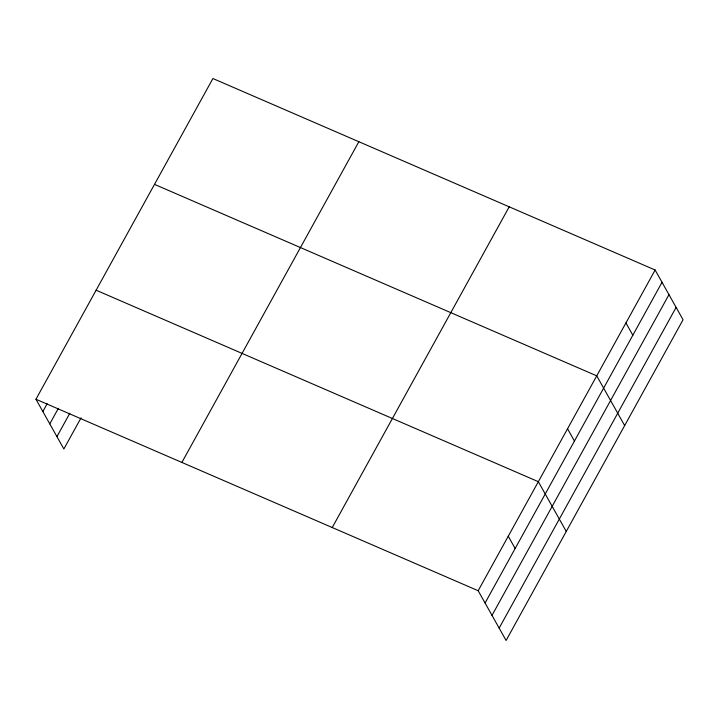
<?xml version="1.0" encoding="UTF-8"?>
<svg xmlns="http://www.w3.org/2000/svg" width="719" height="719" viewBox="0 0 719 719"><rect width="100%" height="100%" fill="white"/><g stroke="black" fill="none" stroke-linecap="round" stroke-linejoin="round"><path stroke-width="1.08" d="M35.95 399.252L212.905 78.524L655.135 270.011L683.05 319.748L506.095 640.476L478.18 590.73L35.95 399.252L63.865 448.989L81.049 417.838M42.843 411.529L47.139 403.745M49.782 423.895L58.374 408.311M56.927 436.631L69.815 413.263M181.889 462.443L358.844 141.715M332.241 527.539L509.205 206.82M478.18 590.73L655.135 270.011M485.073 603.016L662.028 282.288M492.012 615.374L668.967 294.655M499.157 628.109L676.112 307.39M154.513 184.37L596.743 375.848L624.658 425.585M96.112 290.206L538.342 481.685L566.257 531.431M625.943 322.93L632.828 335.207M567.543 428.767L574.436 441.053M508.261 536.212L515.155 548.489"/></g></svg>
